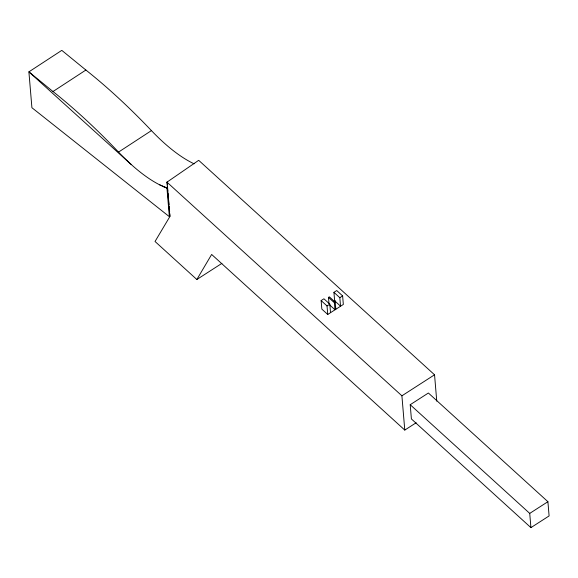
<?xml version="1.0" encoding="UTF-8"?>
<svg xmlns="http://www.w3.org/2000/svg" width="578" height="578" viewBox="0 0 578 578"><rect width="100%" height="100%" fill="white"/><g stroke="black" fill="none" stroke-linecap="round" stroke-linejoin="round"><path stroke-width="0.87" d="M169.78 213.636L170.011 216.324L155.034 241.488L196.845 279.506L221.894 263.373M196.845 279.506L211.649 254.45L404.781 430.083L416.167 422.749M194.129 163.82A122.211 46.493 56.8 0 1 151.429 130.606A385.569 146.675 56.8 0 0 85.884 70.039L61.795 50.365L28.9 71.853L52.988 91.526A385.569 146.675 56.8 0 1 118.533 152.093A124.039 47.186 56.9 0 0 159.629 184.816L167.006 188.088L167.606 187.677M169.838 216.432L166.963 182.164L198.688 160.316L434.548 374.797L436.758 401.154M52.988 91.526L85.884 70.039M118.533 152.093L151.429 130.606M333.932 292.338L339.828 297.706L340.543 306.167L334.64 300.798L333.932 292.338L336.728 290.539L342.624 295.907L343.339 304.44L327.748 314.475L321.845 309.114L321.13 300.582L323.911 298.79L329.814 304.158L330.522 312.619M328.998 303.515L328.485 297.381L329.337 296.825L335.24 302.193L335.825 309.201M333.73 301.463L335.211 300.509M327.748 314.475L327.032 305.95L329.814 304.158M339.828 297.706L342.624 295.907M329.727 304.982L334.973 309.75L334.38 302.742L335.24 302.193M404.781 430.083L401.905 395.814L434.548 374.797M410.207 404.716L428.385 393.011L547.908 501.697L549.1 515.93L530.922 527.635L411.399 418.942L410.207 404.716L529.73 513.401L530.922 527.635M529.73 513.401L547.908 501.697M159.629 184.816L167.006 188.088M163.372 186.6L166.948 188.06L169.354 216.678L31.913 107.718L28.9 71.853L131.228 164.506M328.485 297.381L334.38 302.742M321.13 300.582L327.032 305.95M166.963 182.164L401.905 395.814M167.129 182.056L167.331 184.461M167.468 186.065L167.902 191.253M168.054 193.045L168.501 198.42M168.653 200.205L169.029 204.684M169.181 206.476L169.636 211.844"/></g></svg>
